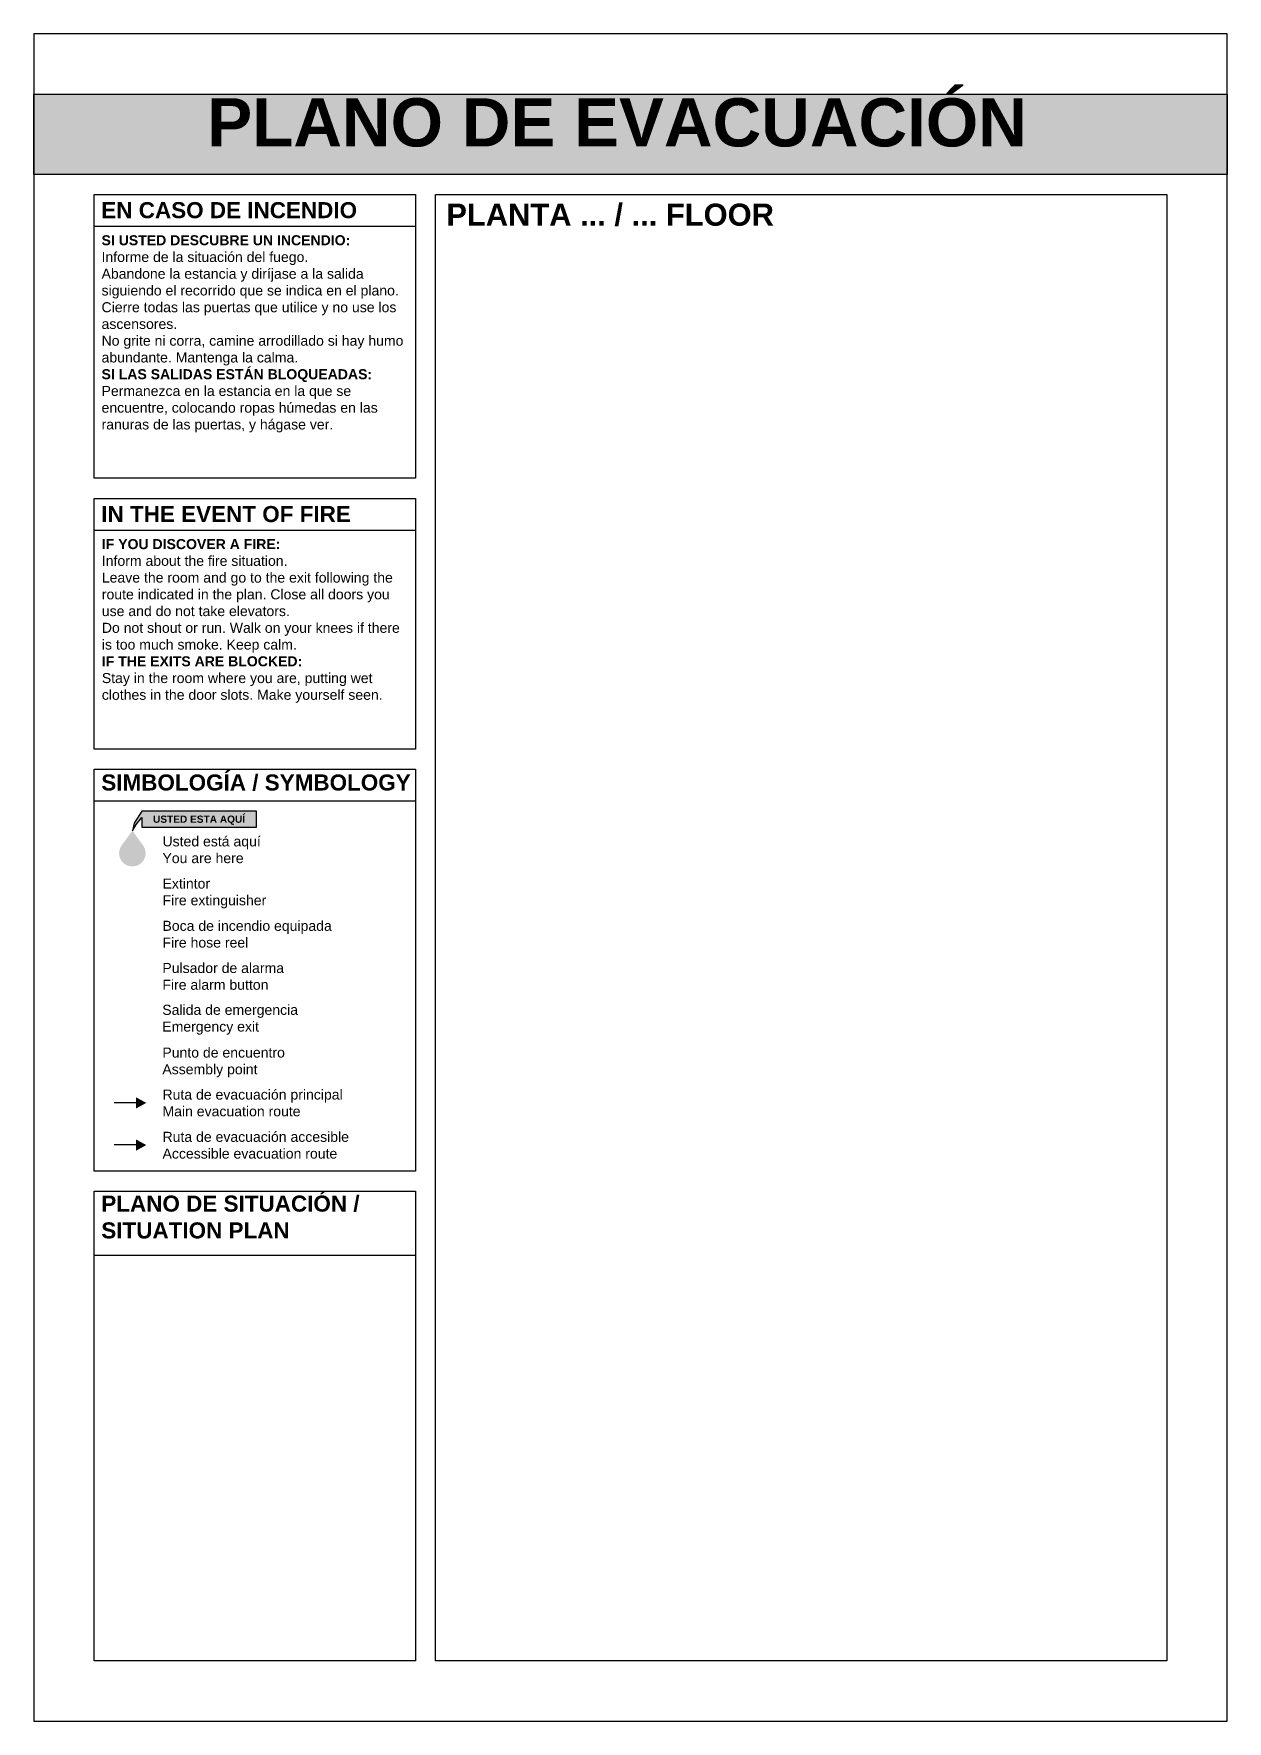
# Model space of a CAD drawing. Extents: x 0 to 297, y 0 to 420.
import ezdxf
from ezdxf.enums import TextEntityAlignment as Align

# ---------------------------------------------------------------- set-up
doc = ezdxf.new("R2010")
doc.units = 0
doc.header["$MEASUREMENT"] = 0
doc.layers.add('Dimensiones A3', color=7, linetype='Continuous', plot=False)
doc.layers.add('Plano situación', color=7, linetype='Continuous')
doc.styles.add('21', font='arialbd_0.ttf', dxfattribs={"height": 1})

# ---------------------------------------------------------------- blocks, each defined once
blk = doc.blocks.new('USTEDAQUI')
h = blk.add_hatch(color=164)
h.dxf.hatch_style = 1
edge = h.paths.add_edge_path()
edge.add_spline(control_points=[(1.6, 7.04), (1.6, 7.04), (2.2, 7.04), (2.2, 7.04), (2.2, 7.04), (2.2, 7.04), (20.6, 7.04), (20.6, 7.04), (20.6, 7.04), (20.6, 7.04), (20.6, 4.4), (20.6, 4.4), (20.6, 4.4), (20.6, 4.4), (1.6, 4.4), (1.6, 4.4), (1.6, 4.4), (1.6, 4.4), (1.6, 5.98), (1.6, 5.98), (1.6, 5.98), (1.6, 5.98), (0.63, 4.82), (0.63, 4.82), (0.63, 4.82), (0.63, 4.82), (0.04, 3.8), (0.04, 3.8), (0.04, 3.8), (0.04, 3.8), (0.32, 5.05), (0.32, 5.05), (0.32, 5.05), (0.32, 5.05), (1.6, 7.04), (1.6, 7.04)], knot_values=[0, 0, 0, 0, 0.1, 0.1, 0.1, 0.1, 0.2, 0.2, 0.2, 0.2, 0.3, 0.3, 0.3, 0.3, 0.4, 0.4, 0.4, 0.4, 0.5, 0.5, 0.5, 0.5, 0.6, 0.6, 0.6, 0.6, 0.7, 0.7, 0.7, 0.7, 0.8, 0.8, 0.8, 0.8, 1, 1, 1, 1], degree=3, periodic=0)
h = blk.add_hatch(color=164)
h.dxf.hatch_style = 1
edge = h.paths.add_edge_path()
edge.add_spline(control_points=[(1.79, 1.37), (1.79, 1.37), (1.79, 1.37), (1.79, 1.37), (1.79, 1.37), (1.79, 1.37), (1.35, 1.98), (0.91, 2.58)], knot_values=[0.011111, 0.011111, 0.011111, 0.011111, 0.011111, 0.011111, 0.011111, 0.011111, 0.022222, 0.022222, 0.022222, 0.022222], degree=3, periodic=0)
edge.add_spline(control_points=[(0.91, 2.58), (0.47, 3.19), (0.02, 3.79), (0.02, 3.79), (0.02, 3.79), (-1.76, 1.37), (-1.76, 1.37), (-1.76, 1.37), (-1.76, 1.37), (-1.94, 1.07), (-1.94, 1.07), (-1.94, 1.07), (-1.94, 1.07), (-2.06, 0.76), (-2.06, 0.76)], knot_values=[0.911112, 0.911112, 0.911112, 0.911112, 0.922223, 0.922223, 0.922223, 0.966668, 0.966668, 0.966668, 0.966668, 0.98889, 0.98889, 0.98889, 0.98889, 1.011111, 1.011111, 1.011111, 1.011111], degree=3, periodic=0)
edge.add_spline(control_points=[(-2.06, 0.76), (-2.06, 0.76), (-2.06, 0.76), (-2.06, 0.76), (-2.06, 0.76), (-2.09, 0.65), (-2.12, 0.55), (-2.14, 0.45)], knot_values=[0.888889, 0.888889, 0.888889, 0.888889, 0.88889, 0.88889, 0.88889, 0.88889, 0.911112, 0.911112, 0.911112, 0.911112], degree=3, periodic=0)
edge.add_spline(control_points=[(-2.15, 0.39), (-2.17, 0.29), (-2.18, 0.18), (-2.18, 0.08)], knot_values=[0.822222, 0.822222, 0.822222, 0.822222, 0.844444, 0.844444, 0.844444, 0.844444], degree=3, periodic=0)
edge.add_spline(control_points=[(-2.18, 0.07), (-2.18, -0.15), (-2.15, -0.37), (-2.08, -0.58)], knot_values=[0.755556, 0.755556, 0.755556, 0.755556, 0.777778, 0.777778, 0.777778, 0.777778], degree=3, periodic=0)
edge.add_spline(control_points=[(-2.06, -0.63), (-2.03, -0.73), (-1.99, -0.82), (-1.94, -0.91)], knot_values=[0.688889, 0.688889, 0.688889, 0.688889, 0.711111, 0.711111, 0.711111, 0.711111], degree=3, periodic=0)
edge.add_spline(control_points=[(-1.93, -0.93), (-1.83, -1.12), (-1.71, -1.29), (-1.56, -1.45)], knot_values=[0.622222, 0.622222, 0.622222, 0.622222, 0.644444, 0.644444, 0.644444, 0.644444], degree=3, periodic=0)
edge.add_spline(control_points=[(-1.53, -1.48), (-1.53, -1.48), (-1.46, -1.54), (-1.46, -1.54)], knot_values=[0.577778, 0.577778, 0.577778, 0.577778, 0.6, 0.6, 0.6, 0.6], degree=3, periodic=0)
edge.add_spline(control_points=[(-1.46, -1.54), (-1.46, -1.54), (-1.46, -1.54), (-1.46, -1.54), (-1.46, -1.54), (-1.45, -1.55), (-1.44, -1.56), (-1.43, -1.57)], knot_values=[0.566667, 0.566667, 0.566667, 0.566667, 0.566667, 0.566667, 0.566667, 0.566667, 0.577778, 0.577778, 0.577778, 0.577778], degree=3, periodic=0)
edge.add_spline(control_points=[(-1.43, -1.57), (-1.42, -1.58), (-1.41, -1.59), (-1.4, -1.6), (-1.4, -1.6), (-1.4, -1.6), (-1.27, -1.71), (-1.27, -1.71), (-1.27, -1.71), (-1.27, -1.71), (-1.27, -1.71), (-1.27, -1.71)], knot_values=[0.533333, 0.533333, 0.533333, 0.533333, 0.544444, 0.544444, 0.544444, 0.544444, 0.566666, 0.566666, 0.566666, 0.566666, 0.566667, 0.566667, 0.566667, 0.566667], degree=3, periodic=0)
edge.add_spline(control_points=[(-1.27, -1.71), (-1.27, -1.71), (-1.2, -1.75), (-1.2, -1.75)], knot_values=[0.511111, 0.511111, 0.511111, 0.511111, 0.533333, 0.533333, 0.533333, 0.533333], degree=3, periodic=0)
edge.add_spline(control_points=[(-1.2, -1.75), (-1.2, -1.75), (-1.2, -1.75), (-1.2, -1.75), (-1.2, -1.75), (-0.94, -1.92), (-0.65, -2.04), (-0.32, -2.1), (-0.32, -2.1), (-0.32, -2.1), (-0.32, -2.1), (-0.32, -2.1)], knot_values=[0.488889, 0.488889, 0.488889, 0.488889, 0.488889, 0.488889, 0.488889, 0.488889, 0.511111, 0.511111, 0.511111, 0.511111, 0.511111, 0.511111, 0.511111, 0.511111], degree=3, periodic=0)
edge.add_spline(control_points=[(-0.32, -2.1), (-0.32, -2.1), (-0.32, -2.1), (-0.32, -2.1), (-0.32, -2.1)], knot_values=[0.466667, 0.466667, 0.466667, 0.466667, 0.488889, 0.488889, 0.488889, 0.488889, 0.488889], degree=3, periodic=0)
edge.add_spline(control_points=[(-0.32, -2.1), (-0.32, -2.1), (0.03, -2.11), (0.03, -2.11)], knot_values=[0.444445, 0.444445, 0.444445, 0.444445, 0.466667, 0.466667, 0.466667, 0.466667], degree=3, periodic=0)
edge.add_spline(control_points=[(0.03, -2.11), (0.03, -2.11), (0.03, -2.11), (0.03, -2.11), (0.03, -2.11), (0.03, -2.11), (0.35, -2.1), (0.35, -2.1), (0.35, -2.1), (0.35, -2.1), (0.35, -2.1), (0.35, -2.1)], knot_values=[0.422222, 0.422222, 0.422222, 0.422222, 0.422222, 0.422222, 0.422222, 0.422222, 0.444444, 0.444444, 0.444444, 0.444444, 0.444445, 0.444445, 0.444445, 0.444445], degree=3, periodic=0)
edge.add_spline(control_points=[(0.36, -2.1), (0.36, -2.1), (0.36, -2.1), (0.36, -2.1), (0.36, -2.1)], knot_values=[0.377778, 0.377778, 0.377778, 0.377778, 0.4, 0.4, 0.4, 0.4, 0.4], degree=3, periodic=0)
edge.add_spline(control_points=[(0.36, -2.1), (0.7, -2.04), (1.01, -1.91), (1.27, -1.73)], knot_values=[0.355556, 0.355556, 0.355556, 0.355556, 0.377778, 0.377778, 0.377778, 0.377778], degree=3, periodic=0)
edge.add_spline(control_points=[(1.27, -1.73), (1.27, -1.73), (1.27, -1.73), (1.27, -1.73), (1.27, -1.73), (1.27, -1.73), (1.31, -1.71), (1.31, -1.71), (1.31, -1.71), (1.31, -1.71), (1.31, -1.71), (1.31, -1.71)], knot_values=[0.333333, 0.333333, 0.333333, 0.333333, 0.333333, 0.333333, 0.333333, 0.333333, 0.355556, 0.355556, 0.355556, 0.355556, 0.355556, 0.355556, 0.355556, 0.355556], degree=3, periodic=0)
edge.add_spline(control_points=[(1.37, -1.66), (1.37, -1.66), (1.37, -1.66), (1.37, -1.66), (1.37, -1.66), (1.41, -1.63), (1.45, -1.59), (1.48, -1.56)], knot_values=[0.288889, 0.288889, 0.288889, 0.288889, 0.288889, 0.288889, 0.288889, 0.288889, 0.311111, 0.311111, 0.311111, 0.311111], degree=3, periodic=0)
edge.add_spline(control_points=[(1.58, -1.48), (1.58, -1.48), (1.63, -1.42), (1.63, -1.42)], knot_values=[0.244445, 0.244445, 0.244445, 0.244445, 0.266666, 0.266666, 0.266666, 0.266666], degree=3, periodic=0)
edge.add_spline(control_points=[(1.63, -1.42), (1.63, -1.42), (1.63, -1.42), (1.63, -1.42), (1.63, -1.42), (1.84, -1.2), (2, -0.93), (2.09, -0.64)], knot_values=[0.222222, 0.222222, 0.222222, 0.222222, 0.222223, 0.222223, 0.222223, 0.222223, 0.244445, 0.244445, 0.244445, 0.244445], degree=3, periodic=0)
edge.add_spline(control_points=[(2.09, -0.64), (2.09, -0.64), (2.09, -0.64), (2.09, -0.64), (2.09, -0.64), (2.09, -0.64), (2.11, -0.6), (2.11, -0.6), (2.11, -0.6), (2.11, -0.6), (2.11, -0.6), (2.11, -0.6)], knot_values=[0.2, 0.2, 0.2, 0.2, 0.2, 0.2, 0.2, 0.2, 0.222222, 0.222222, 0.222222, 0.222222, 0.222222, 0.222222, 0.222222, 0.222222], degree=3, periodic=0)
edge.add_spline(control_points=[(2.12, -0.57), (2.18, -0.38), (2.21, -0.17), (2.21, 0.04)], knot_values=[0.155556, 0.155556, 0.155556, 0.155556, 0.177778, 0.177778, 0.177778, 0.177778], degree=3, periodic=0)
edge.add_spline(control_points=[(2.21, 0.12), (2.21, 0.22), (2.2, 0.32), (2.18, 0.42)], knot_values=[0.088889, 0.088889, 0.088889, 0.088889, 0.111111, 0.111111, 0.111111, 0.111111], degree=3, periodic=0)
edge.add_spline(control_points=[(2.18, 0.42), (2.18, 0.42), (2.18, 0.42), (2.18, 0.42), (2.18, 0.42), (2.17, 0.53), (2.14, 0.64), (2.11, 0.76)], knot_values=[0.066667, 0.066667, 0.066667, 0.066667, 0.066667, 0.066667, 0.066667, 0.066667, 0.088889, 0.088889, 0.088889, 0.088889], degree=3, periodic=0)
edge.add_spline(control_points=[(2.11, 0.76), (2.11, 0.76), (2.11, 0.76), (2.11, 0.76), (2.11, 0.76), (2.11, 0.76), (1.97, 1.07), (1.97, 1.07)], knot_values=[0.044445, 0.044445, 0.044445, 0.044445, 0.044445, 0.044445, 0.044445, 0.044445, 0.066667, 0.066667, 0.066667, 0.066667], degree=3, periodic=0)
edge.add_spline(control_points=[(1.97, 1.07), (1.97, 1.07), (1.97, 1.07), (1.97, 1.07), (1.97, 1.07), (1.97, 1.07), (1.79, 1.37), (1.79, 1.37)], knot_values=[0.022222, 0.022222, 0.022222, 0.022222, 0.022223, 0.022223, 0.022223, 0.022223, 0.044445, 0.044445, 0.044445, 0.044445], degree=3, periodic=0)
at = {"color": 164}
blk.add_open_spline([(1.6, 7.04), (1.6, 7.04), (2.2, 7.04), (2.2, 7.04), (2.2, 7.04), (2.2, 7.04), (20.6, 7.04), (20.6, 7.04), (20.6, 7.04), (20.6, 7.04), (20.6, 4.4), (20.6, 4.4), (20.6, 4.4), (20.6, 4.4), (1.6, 4.4), (1.6, 4.4), (1.6, 4.4), (1.6, 4.4), (1.6, 5.98), (1.6, 5.98), (1.6, 5.98), (1.6, 5.98), (0.63, 4.82), (0.63, 4.82), (0.63, 4.82), (0.63, 4.82), (0.04, 3.8), (0.04, 3.8), (0.04, 3.8), (0.04, 3.8), (0.32, 5.05), (0.32, 5.05), (0.32, 5.05), (0.32, 5.05), (1.6, 7.04), (1.6, 7.04)], degree=3, knots=[0, 0, 0, 0, 0.1, 0.1, 0.1, 0.1, 0.2, 0.2, 0.2, 0.2, 0.3, 0.3, 0.3, 0.3, 0.4, 0.4, 0.4, 0.4, 0.5, 0.5, 0.5, 0.5, 0.6, 0.6, 0.6, 0.6, 0.7, 0.7, 0.7, 0.7, 0.8, 0.8, 0.8, 0.8, 1, 1, 1, 1], dxfattribs=at)
at = {"color": 7, "true_color": 0xffffff, "style": '21'}
blk.add_text('USTED ESTA AQUÍ', height=1.2, dxfattribs=at).set_placement((11.08, 5.72), align=Align.MIDDLE_CENTER)

msp = doc.modelspace()

# ---------------------------------------------------------------- hatches: boundary and pattern name
at = {"true_color": 0x008d5a}
h = msp.add_hatch(color=126, dxfattribs=at)
h.dxf.hatch_style = 1
h.paths.add_polyline_path([(0, 404.9), (0, 384.9), (296.98, 384.9), (296.98, 404.9)])
h = msp.add_hatch(color=126, dxfattribs=at)
h.dxf.hatch_style = 1
h.paths.add_polyline_path([(25.45, 152.4), (28, 153.8), (25.45, 155.19)])
h = msp.add_hatch(color=126, dxfattribs=at)
h.dxf.hatch_style = 1
h.paths.add_polyline_path([(25.45, 152.4), (28, 153.8), (25.45, 155.19)])
at = {"true_color": 0x0033ab}
h = msp.add_hatch(color=164, dxfattribs=at)
h.dxf.hatch_style = 1
h.paths.add_polyline_path([(25.45, 141.9), (28, 143.3), (25.45, 144.69)])
h = msp.add_hatch(color=164, dxfattribs=at)
h.dxf.hatch_style = 1
h.paths.add_polyline_path([(25.45, 141.9), (28, 143.3), (25.45, 144.69)])

# ---------------------------------------------------------------- linework, layer by layer
at = {"color": 126, "true_color": 0x008d5a}
msp.add_line((26.54, 153.82), (19.97, 153.82), dxfattribs=at)
at = {"color": 126, "linetype": 'Continuous', "true_color": 0x008d5a}
msp.add_line((26.54, 153.82), (19.97, 153.82), dxfattribs=at)
at = {"color": 164, "true_color": 0x0033ab}
msp.add_line((26.54, 143.32), (19.97, 143.32), dxfattribs=at)
at = {"color": 164, "linetype": 'Continuous', "true_color": 0x0033ab}
msp.add_line((26.54, 143.32), (19.97, 143.32), dxfattribs=at)
at = {"color": 126, "true_color": 0x008d5a}
msp.add_lwpolyline([(0, 404.9), (296.98, 404.9), (296.98, 384.9), (0, 384.9)], close=True, dxfattribs=at)
for points in [[(15, 379.9), (95, 379.9), (95, 309.26), (15, 309.26)], [(15, 379.9), (95, 379.9), (95, 371.92), (15, 371.92)], [(100, 379.9), (281.98, 379.9), (281.98, 14.89), (100, 14.89)], [(15, 304.26), (95, 304.26), (95, 241.86), (15, 241.86)], [(15, 304.26), (95, 304.26), (95, 296.28), (15, 296.28)], [(15, 236.86), (95, 236.86), (95, 136.8), (15, 136.8)], [(15, 236.86), (95, 236.86), (95, 228.88), (15, 228.88)]]:
    msp.add_lwpolyline(points, close=True)
at = {"layer": 'Dimensiones A3'}
msp.add_lwpolyline([(0, 419.9), (0, -0.11), (296.98, -0.11), (296.98, 419.9), (0, 419.9)], close=True, dxfattribs=at)
at = {"layer": 'Plano situación'}
for points in [[(15, 131.8), (95, 131.8), (95, 115.84), (15, 115.84)], [(15, 131.8), (95, 131.8), (95, 14.89), (15, 14.89)]]:
    msp.add_lwpolyline(points, close=True, dxfattribs=at)

# ---------------------------------------------------------------- block references
at = {"xscale": 1.5, "yscale": 1.5, "zscale": 1.5}
msp.add_blockref('USTEDAQUI', (24.51, 215.83), dxfattribs=at)

# ---------------------------------------------------------------- texts
at = {"color": 7, "true_color": 0xffffff, "insert": (3.33, 403.85), "char_height": 12, "attachment_point": 1}
msp.add_mtext_dynamic_manual_height_columns('\\pxqc;{\\fArial|b1|i0|c0|p34;PLANO DE EVACUACIÓN}', width=283.6364, gutter_width=14.73, heights=[7.2], dxfattribs=at)
at = {"attachment_point": 1}
for s, width, gutter_width, heights, insert, char_height in [('\\pxt2.5;{\\fArial|b1|i0|c0|p34;EN CASO DE INCENDIO}', 77.5736, 0, [7.2], (16.81, 378), 4), ('\\pxt2.5;{\\fArial|b1|i0|c0|p34;PLANTA ... / ... FLOOR}', 132.7576, 14.73, [7.2], (102.66, 377.63), 5.5), ('\\pxa0.8,ql;{\\fArial|b1|i0|c0|p34;SI USTED DESCUBRE UN INCENDIO:\\P\\fArial|b0|i0|c0|p34;Informe de la situación del fuego.\\PAbandone la estancia y diríjase a la salida siguiendo el recorrido que se indica en el plano. Cierre todas las puertas que utilice y no use los ascensores.\\P\\pq*;No grite ni corra, camine arrodillado si hay humo abundante. Mantenga la calma.\\P\\pa0.25;\\fArial|b1|i0|c0|p34;SI LAS SALIDAS ESTÁN BLOQUEADAS:\\P\\pa0.8,ql,t23;\\fArial|b0|i0|c0|p34;Permanezca en la estancia en la que se encuentre, colocando ropas húmedas en las ranuras de las puertas, y hágase ver.}', 78.1823, 0, [62.87], (16.87, 369.76), 2.5), ('\\pxt2.5;{\\fArial|b1|i0|c0|p34;IN THE EVENT OF FIRE}', 77.5736, 0, [7.2], (16.81, 302.36), 4), ('\\pxt2.5;{\\fArial|b1|i0|c0|p34;SIMBOLOGÍA / SYMBOLOGY}', 93.1858, 0, [7.2], (16.81, 235.55), 4)]:
    msp.add_mtext_dynamic_manual_height_columns(s, width=width, gutter_width=gutter_width, heights=heights, dxfattribs=dict(at, insert=insert, char_height=char_height))
at = {"char_height": 2.5, "attachment_point": 1}
for s, insert, width in [('\\pxa0.8;{\\fArial|b1|i0|c0|p34;IF YOU DISCOVER A FIRE:\\P\\fArial|b0|i0|c0|p34;Inform about the fire situation.\\PLeave the room and go to the exit following the route indicated in the plan. Close all doors you use and do not take elevators.\\PDo not shout or run. Walk on your knees if there is too much smoke. Keep calm.\\P\\fArial|b1|i0|c0|p34;IF THE EXITS ARE BLOCKED:\\P\\fArial|b0|i0|c0|p34;Stay in the room where you are, putting wet clothes in the door slots. Make yourself seen. }', (16.94, 294.13), 76.4746), ('\\pxt4;{\\fArial|b0|i0|c0|p34;Usted está aquí\\PYou are here }', (32.03, 220.14), 70.6578), ('\\pxt4;{\\fArial|b0|i0|c0|p34;Extintor\\PFire extinguisher}', (32.04, 209.64), 70.6578), ('\\pxt4;{\\fArial|b0|i0|c0|p34;Boca de incendio equipada\\PFire hose reel}', (32.03, 199.12), 70.6578), ('\\pxt4;{\\fArial|b0|i0|c0|p34;Pulsador de alarma\\PFire alarm button}', (32, 188.62), 70.6578), ('\\pxt4;{\\fArial|b0|i0|c0|p34;Salida de emergencia\\PEmergency exit}', (31.98, 178.21), 70.6578), ('\\pxt4;{\\fArial|b0|i0|c0|p34;Punto de encuentro\\PAssembly point}', (32, 167.58), 70.6578), ('\\pxt4;{\\fArial|b0|i0|c0|p34;Ruta de evacuación principal \\PMain evacuation route}', (32.03, 157.12), 70.6578), ('\\pxt4;{\\fArial|b0|i0|c0|p34;Ruta de evacuación accesible\\PAccessible evacuation route}', (32.04, 146.6), 70.6578)]:
    msp.add_mtext(s, dxfattribs=dict(at, insert=insert, width=width))
at = {"layer": 'Plano situación', "insert": (16.81, 130.73), "char_height": 4, "attachment_point": 1}
msp.add_mtext_dynamic_manual_height_columns('\\pxt2.5;{\\fArial|b1|i0|c0|p34;PLANO DE SITUACIÓN / SITUATION PLAN}', width=77.7701, gutter_width=0, heights=[17.93], dxfattribs=at)

doc.saveas('drawing.dxf')
